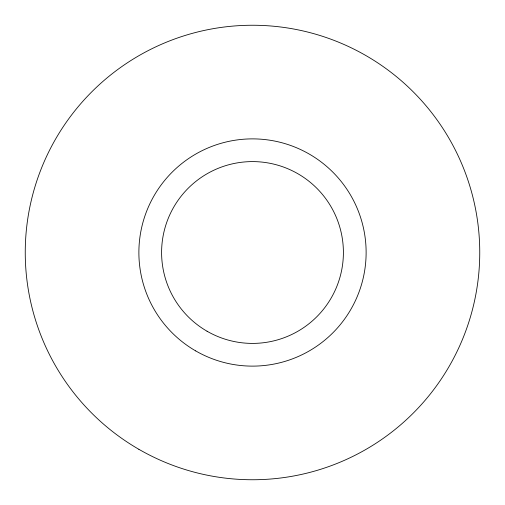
<?xml version="1.0" encoding="UTF-8"?>
<svg xmlns="http://www.w3.org/2000/svg" width="505" height="505" viewBox="0 0 505 505"><rect width="100%" height="100%" fill="white"/><g stroke="black" fill="none" stroke-linecap="round" stroke-linejoin="round"><path stroke-width="0.76" d="M195.688 350.899A113.625 113.625 0 0 0 366.125 252.5A113.625 113.625 0 0 0 195.688 154.101A113.625 113.625 0 0 0 195.688 350.899M207.05 331.223A90.9 90.9 0 0 0 343.4 252.5A90.9 90.9 0 0 0 207.05 173.777A90.9 90.9 0 0 0 207.05 331.223M138.875 449.305A227.25 227.25 0 0 0 479.75 252.5A227.25 227.25 0 0 0 138.875 55.695A227.25 227.25 0 0 0 138.875 449.305"/></g></svg>
